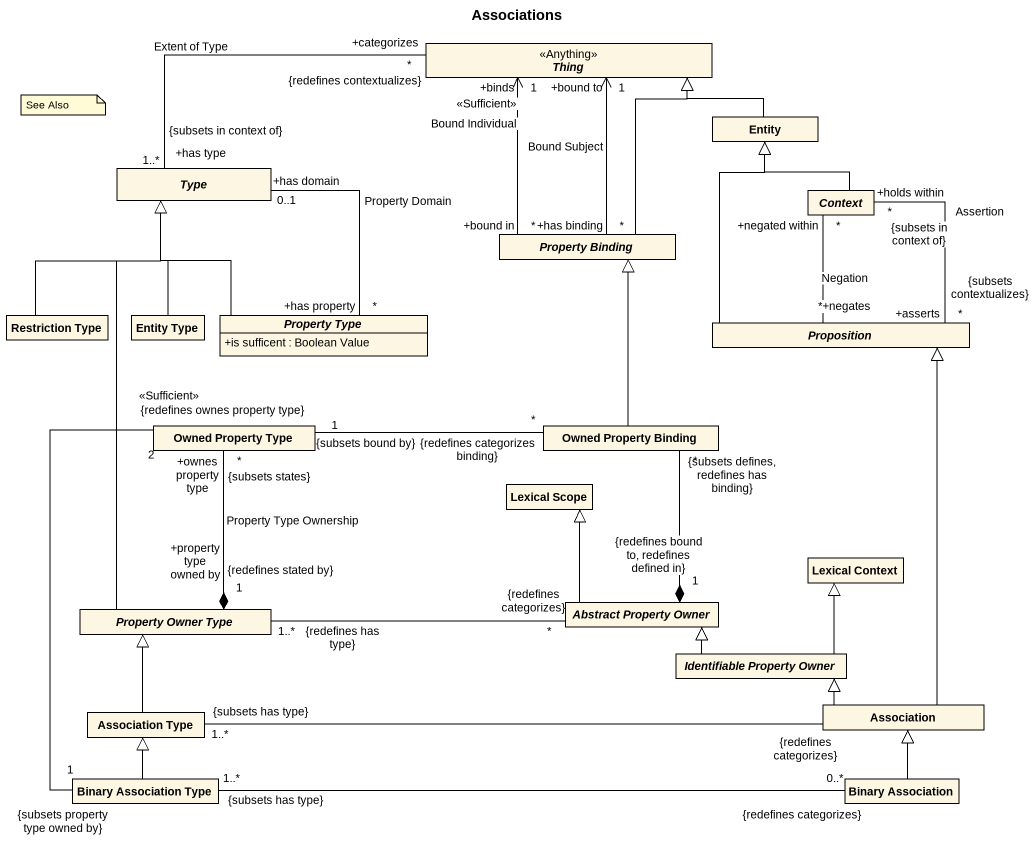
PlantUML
@startuml
title Associations
hide circle
hide empty members
skinparam classAttributeIconSize 0
abstract class Thing <<Anything>>
class "Entity" as Entity_
abstract class Type
abstract class Context
abstract class "Property Binding" as Property_Binding
class "Restriction Type" as Restriction_Type
class "Entity Type" as Entity_Type
abstract class "Property Type" as Property_Type {
  +is sufficent : Boolean Value
}
abstract class Proposition
class "Owned Property Type" as Owned_Property_Type
class "Owned Property Binding" as Owned_Property_Binding
class "Lexical Scope" as Lexical_Scope
class "Lexical Context" as Lexical_Context
abstract class "Property Owner Type" as Property_Owner_Type
abstract class "Abstract Property Owner" as Abstract_Property_Owner
abstract class "Identifiable Property Owner" as Identifiable_Property_Owner
class "Association Type" as Association_Type
class Association
class "Binary Association Type" as Binary_Association_Type
class "Binary Association" as Binary_Association
Thing "+bound to\n1" <-- "+has binding\n*" Property_Binding : Bound Subject
Entity_ -left-|> Thing
Type "+has type\n1..*\n{subsets in context of}" -right- "+categorizes\n*\n{redefines contextualizes}" Thing : Extent of Type
Type "+has domain\n0..1" -- "+has property\n*" Property_Type : Property Domain
Context -up-|> Entity_
Context "+holds within\n*\n{subsets in context of}" -- "+asserts\n*\n{subsets contextualizes}" Proposition : Assertion
Context "+negated within\n*" -- "+negates\n*" Proposition : Negation
Property_Binding -up-|> Thing
Property_Binding "+bound in\n*" -up-> "+binds\n1\n<<Sufficient>>" Thing : Bound Individual
Restriction_Type -up-|> Type
Entity_Type -up-|> Type
Property_Type -up-|> Type
Proposition -up-|> Entity_
Owned_Property_Binding -up-|> Property_Binding
Owned_Property_Binding "{redefines categorizes binding}\n*" -left- "{subsets bound by}\n1" Owned_Property_Type
Property_Owner_Type -up-|> Type
Property_Owner_Type "{redefines stated by}\n1\n+property type owned by" *-up- "{subsets states}\n*\n+ownes property type" Owned_Property_Type : Property Type Ownership
Property_Owner_Type "1..*\n{redefines has type}" -right- "*\n{redefines categorizes}" Abstract_Property_Owner
Abstract_Property_Owner "1\n{redefines bound to, redefines defined in}" *-up- "*\n{subsets defines, redefines has binding}" Owned_Property_Binding
Abstract_Property_Owner -up-|> Lexical_Scope
Identifiable_Property_Owner -up-|> Lexical_Context
Identifiable_Property_Owner -left-|> Abstract_Property_Owner
Association_Type -up-|> Property_Owner_Type
Association_Type "{subsets has type}\n1..*" -right- "{redefines categorizes}" Association
Association -up-|> Proposition
Association -left-|> Identifiable_Property_Owner
Binary_Association_Type "1\n{subsets property type owned by}" -up- "2\n{redefines ownes property type}\n<<Sufficient>>" Owned_Property_Type
Binary_Association_Type -up-|> Association_Type
Binary_Association_Type "1..*\n{subsets has type}" -right- "0..*\n{redefines categorizes}" Binary_Association
Binary_Association -up-|> Association
note as N1
  See Also
end note
@enduml
